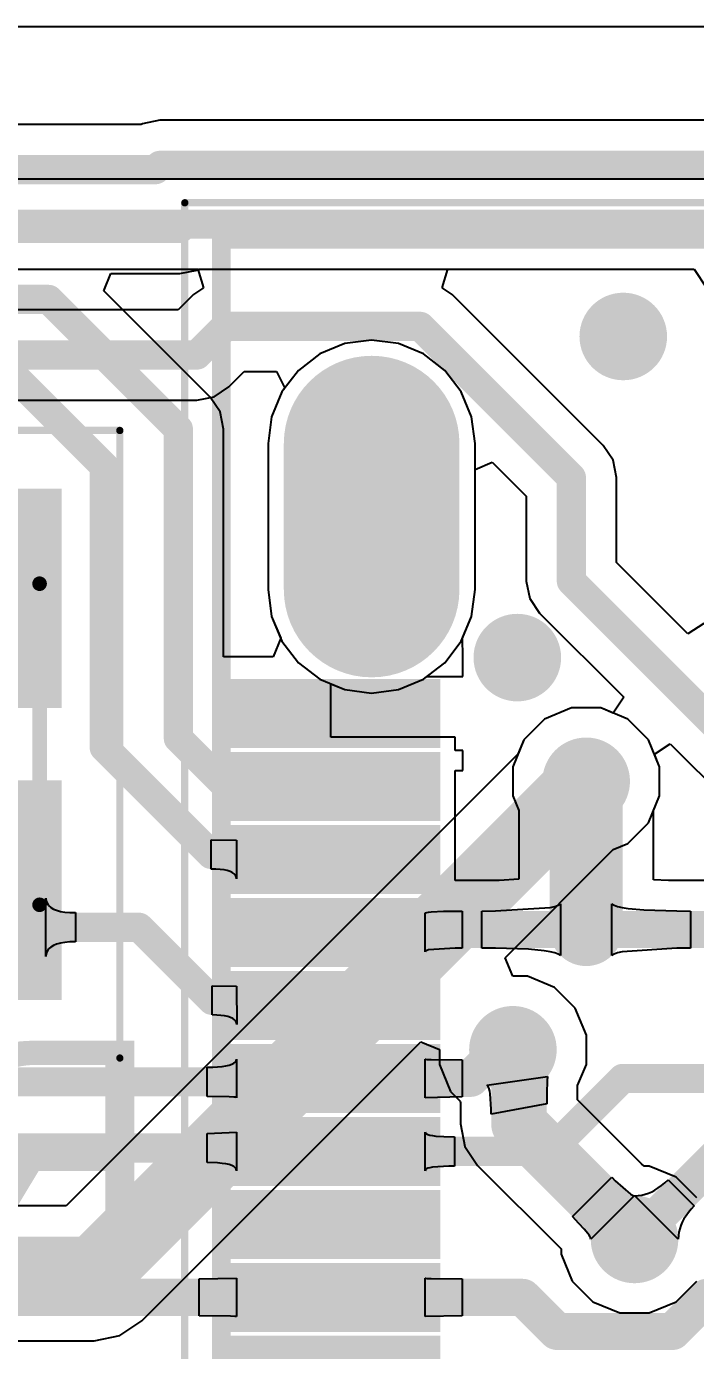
# Model space of a CAD drawing. Header units: millimetres. Extents: x 0 to 168, y 0 to 109.
# Drawn here: x 153.39 to 157.97, y 70.65 to 79.72 of the extents above; entities that cross this region are included whole.
import ezdxf

# ---------------------------------------------------------------- set-up
doc = ezdxf.new("R2010")
doc.units = ezdxf.units.MM
for name, color, linetype in [('BottomLayer', 5, 'Continuous'), ('BottomOverlay', 54, 'Continuous'), ('BottomPaste', 16, 'Continuous'), ('BottomSolder', 6, 'Continuous'), ('Mechanical13', 56, 'Continuous'), ('Mechanical15', 56, 'Continuous'), ('MultiLayer', 9, 'Continuous'), ('PadHoleLayer', 156, 'Continuous'), ('TopLayer', 1, 'Continuous'), ('TopSolder', 216, 'Continuous'), ('ViaHoleLayer', 16, 'Continuous')]:
    doc.layers.add(name, color=color, linetype=linetype)
doc.styles.add('Arial', font='arial.ttf', dxfattribs={"height": 0.2})

# ---------------------------------------------------------------- blocks, each defined once
blk = doc.blocks.new('JAE_DX07S024WJ3R400_B_15')
at = {"layer": 'BottomLayer'}
for points in [[(-1.115, 2.4), (-1.115, 1.1), (-1.385, 1.1), (-1.385, 2.4)], [(-0.615, 2.4), (-0.615, 1.1), (-0.885, 1.1), (-0.885, 2.4)], [(-0.115, 2.4), (-0.115, 1.1), (-0.385, 1.1), (-0.385, 2.4)], [(0.385, 2.4), (0.385, 1.1), (0.115, 1.1), (0.115, 2.4)], [(0.885, 2.4), (0.885, 1.1), (0.615, 1.1), (0.615, 2.4)], [(1.385, 2.4), (1.385, 1.1), (1.115, 1.1), (1.115, 2.4)], [(1.885, 2.4), (1.885, 1.1), (1.615, 1.1), (1.615, 2.4)], [(2.385, 2.4), (2.385, 1.1), (2.115, 1.1), (2.115, 2.4)], [(2.885, 2.4), (2.885, 1.1), (2.615, 1.1), (2.615, 2.4)]]:
    blk.add_hatch(color=5, dxfattribs=at).paths.add_polyline_path(points)
h = blk.add_hatch(color=5, dxfattribs=at)
edge = h.paths.add_edge_path()
edge.add_arc((3.6, 1.47), 0.5, 90, 270)
edge.add_line((3.6, 0.97), (4.6, 0.97))
edge.add_arc((4.6, 1.47), 0.5, 270, 450)
edge.add_line((4.6, 1.97), (3.6, 1.97))
at = {"layer": 'BottomPaste'}
for points in [[(-1.115, 2.4), (-1.115, 1.1), (-1.385, 1.1), (-1.385, 2.4)], [(-0.615, 2.4), (-0.615, 1.1), (-0.885, 1.1), (-0.885, 2.4)], [(-0.115, 2.4), (-0.115, 1.1), (-0.385, 1.1), (-0.385, 2.4)], [(0.385, 2.4), (0.385, 1.1), (0.115, 1.1), (0.115, 2.4)], [(0.885, 2.4), (0.885, 1.1), (0.615, 1.1), (0.615, 2.4)], [(1.385, 2.4), (1.385, 1.1), (1.115, 1.1), (1.115, 2.4)], [(1.885, 2.4), (1.885, 1.1), (1.615, 1.1), (1.615, 2.4)], [(2.385, 2.4), (2.385, 1.1), (2.115, 1.1), (2.115, 2.4)], [(2.885, 2.4), (2.885, 1.1), (2.615, 1.1), (2.615, 2.4)]]:
    blk.add_hatch(color=16, dxfattribs=at).paths.add_polyline_path(points)
at = {"layer": 'BottomSolder'}
for points in [[(-1.5134, 2.5016), (-1.5134, 0.9984), (-1.9866, 0.9984), (-1.9866, 2.5016)], [(-1.0134, 2.5016), (-1.0134, 0.9984), (-1.4866, 0.9984), (-1.4866, 2.5016)], [(-0.5134, 2.5016), (-0.5134, 0.9984), (-0.9866, 0.9984), (-0.9866, 2.5016)], [(-0.0134, 2.5016), (-0.0134, 0.9984), (-0.4866, 0.9984), (-0.4866, 2.5016)], [(0.4866, 2.5016), (0.4866, 0.9984), (0.0134, 0.9984), (0.0134, 2.5016)], [(0.9866, 2.5016), (0.9866, 0.9984), (0.5134, 0.9984), (0.5134, 2.5016)], [(1.4866, 2.5016), (1.4866, 0.9984), (1.0134, 0.9984), (1.0134, 2.5016)], [(1.9866, 2.5016), (1.9866, 0.9984), (1.5134, 0.9984), (1.5134, 2.5016)], [(2.4866, 2.5016), (2.4866, 0.9984), (2.0134, 0.9984), (2.0134, 2.5016)], [(2.9866, 2.5016), (2.9866, 0.9984), (2.5134, 0.9984), (2.5134, 2.5016)]]:
    blk.add_hatch(color=6, dxfattribs=at).paths.add_polyline_path(points)
h = blk.add_hatch(color=6, dxfattribs=at)
edge = h.paths.add_edge_path()
edge.add_arc((3.6, 1.47), 0.6016, 90, 270)
edge.add_line((3.6, 0.8684), (4.6, 0.8684))
edge.add_arc((4.6, 1.47), 0.6016, 270, 450)
edge.add_line((4.6, 2.0716), (3.6, 2.0716))
at = {"layer": 'MultiLayer'}
h = blk.add_hatch(color=9, dxfattribs=at)
edge = h.paths.add_edge_path()
edge.add_arc((3.6, 1.47), 0.5, 90, 270)
edge.add_line((3.6, 0.97), (4.6, 0.97))
edge.add_arc((4.6, 1.47), 0.5, 270, 450)
edge.add_line((4.6, 1.97), (3.6, 1.97))
at = {"layer": 'PadHoleLayer'}
h = blk.add_hatch(color=156, dxfattribs=at)
edge = h.paths.add_edge_path()
edge.add_arc((3.85, 1.47), 0.4, 90, 270)
edge.add_line((3.85, 1.07), (4.35, 1.07))
edge.add_arc((4.35, 1.47), 0.4, 270, 450)
edge.add_line((4.35, 1.87), (3.85, 1.87))
at = {"layer": 'TopLayer'}
h = blk.add_hatch(color=1, dxfattribs=at)
edge = h.paths.add_edge_path()
edge.add_arc((3.6, 1.47), 0.5, 90, 270)
edge.add_line((3.6, 0.97), (4.6, 0.97))
edge.add_arc((4.6, 1.47), 0.5, 270, 450)
edge.add_line((4.6, 1.97), (3.6, 1.97))
at = {"layer": 'TopSolder'}
h = blk.add_hatch(color=216, dxfattribs=at)
edge = h.paths.add_edge_path()
edge.add_arc((3.6, 1.47), 0.6016, 90, 270)
edge.add_line((3.6, 0.8684), (4.6, 0.8684))
edge.add_arc((4.6, 1.47), 0.6016, 270, 450)
edge.add_line((4.6, 2.0716), (3.6, 2.0716))
at = {"layer": 'BottomOverlay', "const_width": 0.127}
for points in [[(3.2, 2.5), (6, 2.5)], [(6, 2.5), (6, -2.5)]]:
    blk.add_lwpolyline(points, dxfattribs=at)
at = {"layer": 'BottomOverlay', "const_width": 0.0635}
for points in [[(3.1683, 2.5, 1), (3.2318, 2.5, 1)], [(5.9683, 2.5, 1), (6.0318, 2.5, 1)], [(5.9683, 2.5, 1), (6.0318, 2.5, 1)]]:
    blk.add_lwpolyline(points, format="xyb", close=True, dxfattribs=at)
at = {"layer": 'Mechanical13', "const_width": 0.127}
for points in [[(-6, 2.5), (6, 2.5)], [(6, 2.5), (6, -2.5)]]:
    blk.add_lwpolyline(points, dxfattribs=at)
at = {"layer": 'Mechanical13', "const_width": 0.0635}
blk.add_lwpolyline([(5.9683, 2.5, 1), (6.0318, 2.5, 1)], format="xyb", close=True, dxfattribs=at)
blk.add_lwpolyline([(5.9683, 2.5, 1), (6.0318, 2.5, 1)], format="xyb", close=True, dxfattribs=at)
at = {"layer": 'Mechanical15', "const_width": 0.05}
for points in [[(-6.25, 2.75), (6.25, 2.75)], [(6.25, 2.75), (6.25, -2.75)]]:
    blk.add_lwpolyline(points, dxfattribs=at)
at = {"layer": 'Mechanical15', "const_width": 0.025}
blk.add_lwpolyline([(6.2375, 2.75, 1), (6.2625, 2.75, 1)], format="xyb", close=True, dxfattribs=at)
blk.add_lwpolyline([(6.2375, 2.75, 1), (6.2625, 2.75, 1)], format="xyb", close=True, dxfattribs=at)
blk = doc.blocks.new('RES0805_B_141')
at = {"layer": 'BottomLayer'}
for points in [[(-0.35, 0.75), (-0.35, -0.75), (-1.65, -0.75), (-1.65, 0.75)], [(1.65, 0.75), (1.65, -0.75), (0.35, -0.75), (0.35, 0.75)]]:
    blk.add_hatch(color=5, dxfattribs=at).paths.add_polyline_path(points)
at = {"layer": 'BottomPaste'}
for points in [[(-0.35, 0.75), (-0.35, -0.75), (-1.65, -0.75), (-1.65, 0.75)], [(1.65, 0.75), (1.65, -0.75), (0.35, -0.75), (0.35, 0.75)]]:
    blk.add_hatch(color=16, dxfattribs=at).paths.add_polyline_path(points)
at = {"layer": 'BottomSolder'}
for points in [[(-0.2484, 0.8516), (-0.2484, -0.8516), (-1.7516, -0.8516), (-1.7516, 0.8516)], [(1.7516, 0.8516), (1.7516, -0.8516), (0.2484, -0.8516), (0.2484, 0.8516)]]:
    blk.add_hatch(color=6, dxfattribs=at).paths.add_polyline_path(points)
at = {"layer": 'Mechanical13', "const_width": 0.1}
for points in [[(-1.1, 0.7), (1.1, 0.7)], [(-1.1, 0.7), (-1.1, -0.7)], [(1.1, 0.7), (1.1, -0.7)], [(-1.1, -0.7), (1.1, -0.7)]]:
    blk.add_lwpolyline(points, dxfattribs=at)
at = {"layer": 'Mechanical13', "const_width": 0.05}
for points in [[(-1.125, 0.7, 1), (-1.075, 0.7, 1)], [(-1.125, 0.7, 1), (-1.075, 0.7, 1)], [(1.075, 0.7, 1), (1.125, 0.7, 1)], [(1.075, 0.7, 1), (1.125, 0.7, 1)], [(-1.125, -0.7, 1), (-1.075, -0.7, 1)], [(-1.125, -0.7, 1), (-1.075, -0.7, 1)], [(1.075, -0.7, 1), (1.125, -0.7, 1)], [(1.075, -0.7, 1), (1.125, -0.7, 1)]]:
    blk.add_lwpolyline(points, format="xyb", close=True, dxfattribs=at)
at = {"layer": 'Mechanical15'}
for points, const_width in [([(-2.15, 1.25), (2.15, 1.25)], 0.05), ([(-2.15, 1.25), (-2.15, -1.25)], 0.05), ([(2.15, 1.25), (2.15, -1.25)], 0.05), ([(0, 0.5), (0, -0.5)], 0.1), ([(-0.5, 0), (0.5, 0)], 0.1), ([(-2.15, -1.25), (2.15, -1.25)], 0.05)]:
    blk.add_lwpolyline(points, dxfattribs=dict(at, const_width=const_width))
for points, const_width in [([(-2.1625, 1.25, 1), (-2.1375, 1.25, 1)], 0.025), ([(-2.1625, 1.25, 1), (-2.1375, 1.25, 1)], 0.025), ([(2.1375, 1.25, 1), (2.1625, 1.25, 1)], 0.025), ([(2.1375, 1.25, 1), (2.1625, 1.25, 1)], 0.025), ([(-0.025, 0.5, 1), (0.025, 0.5, 1)], 0.05), ([(-0.525, 0, 1), (-0.475, 0, 1)], 0.05), ([(0.475, 0, 1), (0.525, 0, 1)], 0.05), ([(-0.025, -0.5, 1), (0.025, -0.5, 1)], 0.05), ([(-2.1625, -1.25, 1), (-2.1375, -1.25, 1)], 0.025), ([(-2.1625, -1.25, 1), (-2.1375, -1.25, 1)], 0.025), ([(2.1375, -1.25, 1), (2.1625, -1.25, 1)], 0.025), ([(2.1375, -1.25, 1), (2.1625, -1.25, 1)], 0.025)]:
    blk.add_lwpolyline(points, format="xyb", close=True, dxfattribs=dict(at, const_width=const_width))

msp = doc.modelspace()

# ---------------------------------------------------------------- hatches: boundary and pattern name
at = {"layer": 'BottomLayer'}
h = msp.add_hatch(color=5, dxfattribs=at)
edge = h.paths.add_edge_path()
edge.add_arc((157.48, 77.597), 0.3, 0, 360)
h = msp.add_hatch(color=5, dxfattribs=at)
edge = h.paths.add_edge_path()
edge.add_arc((156.7541, 75.3967), 0.3, 0, 360)
h = msp.add_hatch(color=5, dxfattribs=at)
edge = h.paths.add_edge_path()
edge.add_arc((157.226, 74.549), 0.3, 0, 360)
h = msp.add_hatch(color=5, dxfattribs=at)
edge = h.paths.add_edge_path()
edge.add_arc((156.7239, 72.7095), 0.3, 0, 360)
h = msp.add_hatch(color=5, dxfattribs=at)
edge = h.paths.add_edge_path()
edge.add_arc((157.5571, 71.4098), 0.3, 0, 360)
at = {"layer": 'TopLayer'}
h = msp.add_hatch(color=1, dxfattribs=at)
edge = h.paths.add_edge_path()
edge.add_arc((157.48, 77.597), 0.3, 0, 360)
h = msp.add_hatch(color=1, dxfattribs=at)
edge = h.paths.add_edge_path()
edge.add_arc((156.7541, 75.3967), 0.3, 0, 360)
h = msp.add_hatch(color=1, dxfattribs=at)
edge = h.paths.add_edge_path()
edge.add_arc((157.226, 74.549), 0.3, 0, 360)
h = msp.add_hatch(color=1, dxfattribs=at)
edge = h.paths.add_edge_path()
edge.add_arc((156.7239, 72.7095), 0.3, 0, 360)
h = msp.add_hatch(color=1, dxfattribs=at)
edge = h.paths.add_edge_path()
edge.add_arc((157.5571, 71.4098), 0.3, 0, 360)
at = {"layer": 'ViaHoleLayer'}
h = msp.add_hatch(color=16, dxfattribs=at)
edge = h.paths.add_edge_path()
edge.add_arc((157.48, 77.597), 0.15, 0, 360)
h = msp.add_hatch(color=16, dxfattribs=at)
edge = h.paths.add_edge_path()
edge.add_arc((156.7541, 75.3967), 0.15, 0, 360)
h = msp.add_hatch(color=16, dxfattribs=at)
edge = h.paths.add_edge_path()
edge.add_arc((157.226, 74.549), 0.15, 0, 360)
h = msp.add_hatch(color=16, dxfattribs=at)
edge = h.paths.add_edge_path()
edge.add_arc((156.7239, 72.7095), 0.15, 0, 360)
h = msp.add_hatch(color=16, dxfattribs=at)
edge = h.paths.add_edge_path()
edge.add_arc((157.5571, 71.4098), 0.15, 0, 360)

# ---------------------------------------------------------------- linework, layer by layer
at = {"layer": 'BottomLayer'}
for p, q in [((106.2132, 79.7211), (161.3432, 79.7211)), ((154.1779, 79.0491), (109.9198, 79.0491)), ((154.1867, 79.055), (154.1779, 79.0491)), ((154.305, 79.0785), (154.1867, 79.055)), ((160.7526, 79.0785), (154.305, 79.0785)), ((153.9209, 77.9103), (153.9695, 78.0277)), ((153.9695, 78.0277), (154.4426, 78.0277)), ((154.4426, 78.0277), (154.5609, 78.0512)), ((154.5609, 78.0512), (154.5697, 78.0571)), ((154.5697, 78.0571), (157.9657, 78.0571)), ((157.9657, 78.0571), (158.0505, 77.9301)), ((154.6506, 77.1806), (153.9209, 77.9103)), ((155.756, 77.5723), (155.5724, 77.5481)), ((155.9396, 77.5481), (155.756, 77.5723)), ((155.5724, 77.5481), (155.4014, 77.4772)), ((156.1106, 77.4772), (155.9396, 77.5481)), ((155.4014, 77.4772), (155.2545, 77.3645)), ((156.2575, 77.3645), (156.1106, 77.4772)), ((155.2545, 77.3645), (155.1418, 77.2176)), ((156.3702, 77.2176), (156.2575, 77.3645)), ((155.1418, 77.2176), (155.0709, 77.0466)), ((156.4411, 77.0466), (156.3702, 77.2176)), ((154.7176, 77.0803), (154.6506, 77.1806)), ((154.7411, 76.962), (154.7176, 77.0803)), ((155.0709, 77.0466), (155.0467, 76.863)), ((156.4653, 76.863), (156.4411, 77.0466)), ((154.7411, 75.402), (154.7411, 76.962)), ((155.0467, 76.863), (155.0467, 75.863)), ((156.4653, 75.863), (156.4653, 76.863)), ((155.0467, 75.863), (155.0709, 75.6794)), ((156.4411, 75.6794), (156.4653, 75.863)), ((155.0709, 75.6794), (155.1332, 75.529)), ((156.3788, 75.529), (156.4411, 75.6794)), ((155.1332, 75.529), (155.0822, 75.402)), ((156.38, 75.402), (156.3788, 75.529)), ((155.0822, 75.402), (154.7411, 75.402)), ((156.38, 75.267), (156.38, 75.402)), ((156.38, 75.402), (156.38, 75.402)), ((155.476, 74.8512), (155.476, 75.2178)), ((155.476, 75.2178), (155.5724, 75.1779)), ((155.9396, 75.1779), (156.1107, 75.2487)), ((156.1107, 75.2487), (156.1345, 75.267)), ((156.1345, 75.267), (156.38, 75.267)), ((155.5724, 75.1779), (155.756, 75.1537)), ((155.756, 75.1537), (155.9396, 75.1779)), ((157.1259, 75.0522), (156.941, 74.9756)), ((157.3261, 75.0522), (157.1259, 75.0522)), ((157.511, 74.9756), (157.3261, 75.0522)), ((156.941, 74.9756), (156.7994, 74.834)), ((157.6526, 74.834), (157.511, 74.9756)), ((156.3293, 74.8512), (155.476, 74.8512)), ((156.3293, 74.759), (156.3293, 74.8512)), ((156.38, 74.759), (156.3293, 74.759)), ((156.38, 74.624), (156.38, 74.759)), ((156.7994, 74.834), (156.7228, 74.6491)), ((157.7292, 74.6491), (157.6526, 74.834)), ((156.3292, 73.8697), (156.3292, 74.624)), ((156.3292, 74.624), (156.38, 74.624)), ((156.7228, 74.6491), (156.7228, 74.4489)), ((157.7292, 74.4489), (157.7292, 74.6491)), ((156.7228, 74.4489), (156.7639, 74.3496)), ((157.6881, 74.3496), (157.7292, 74.4489)), ((156.7639, 74.3496), (156.7639, 73.8783)), ((157.6881, 73.8731), (157.6881, 74.3496)), ((154.657, 73.948), (154.657, 74.148)), ((154.657, 74.148), (154.8291, 74.1449)), ((154.8291, 74.1449), (154.8291, 73.881)), ((154.6897, 73.9473), (154.657, 73.948)), ((154.7189, 73.9453), (154.6897, 73.9473)), ((154.7447, 73.942), (154.7189, 73.9453)), ((154.7671, 73.9373), (154.7447, 73.942)), ((154.786, 73.9313), (154.7671, 73.9373)), ((154.8015, 73.9239), (154.786, 73.9313)), ((154.8136, 73.9152), (154.8015, 73.9239)), ((154.8222, 73.9052), (154.8136, 73.9152)), ((154.8273, 73.8938), (154.8222, 73.9052)), ((154.8291, 73.881), (154.8273, 73.8938)), ((156.6287, 73.8697), (156.3292, 73.8697)), ((156.7639, 73.8783), (156.6287, 73.8697)), ((157.7909, 73.8697), (157.6881, 73.8731)), ((158.1228, 73.8697), (157.7909, 73.8697)), ((153.5249, 73.349), (153.5249, 73.749)), ((153.5249, 73.749), (153.5269, 73.73)), ((153.5269, 73.73), (153.533, 73.713)), ((153.533, 73.713), (153.5432, 73.698)), ((153.5432, 73.698), (153.5574, 73.685)), ((153.5574, 73.685), (153.5757, 73.674)), ((153.5757, 73.674), (153.598, 73.665)), ((156.604, 73.6605), (156.9799, 73.6844)), ((156.9799, 73.6844), (157.0118, 73.6919)), ((157.0118, 73.6919), (157.035, 73.7004)), ((157.035, 73.7004), (157.0493, 73.7099)), ((157.0493, 73.7099), (157.0493, 73.3561)), ((157.4027, 73.3561), (157.4027, 73.7099)), ((157.4027, 73.7099), (157.417, 73.7004)), ((157.417, 73.7004), (157.4402, 73.6919)), ((157.4402, 73.6919), (157.4721, 73.6844)), ((157.4721, 73.6844), (157.5128, 73.678)), ((157.5128, 73.678), (157.6206, 73.668)), ((157.6206, 73.668), (157.848, 73.6605)), ((153.598, 73.665), (153.6244, 73.658)), ((153.6244, 73.658), (153.6549, 73.653)), ((153.6549, 73.653), (153.6894, 73.65)), ((153.6894, 73.65), (153.728, 73.649)), ((153.728, 73.649), (153.728, 73.449)), ((156.123, 73.645), (156.1255, 73.6478)), ((156.123, 73.381), (156.123, 73.645)), ((156.1255, 73.6478), (156.1331, 73.6504)), ((156.1331, 73.6504), (156.1458, 73.6526)), ((156.1458, 73.6526), (156.1636, 73.6546)), ((156.1636, 73.6546), (156.2474, 73.6586)), ((156.2474, 73.6586), (156.377, 73.66)), ((156.377, 73.66), (156.377, 73.406)), ((156.5107, 73.66), (156.604, 73.6605)), ((156.5107, 73.406), (156.5107, 73.66)), ((157.848, 73.6605), (157.9413, 73.66)), ((157.9413, 73.66), (157.9413, 73.406)), ((153.5432, 73.4), (153.533, 73.385)), ((153.5574, 73.413), (153.5432, 73.4)), ((153.5757, 73.424), (153.5574, 73.413)), ((153.598, 73.433), (153.5757, 73.424)), ((153.6244, 73.44), (153.598, 73.433)), ((153.6549, 73.445), (153.6244, 73.44)), ((153.6894, 73.448), (153.6549, 73.445)), ((153.728, 73.449), (153.6894, 73.448)), ((156.3287, 73.4058), (156.1458, 73.3938)), ((156.377, 73.406), (156.3287, 73.4058)), ((156.604, 73.4055), (156.5107, 73.406)), ((156.8314, 73.398), (156.604, 73.4055)), ((156.9392, 73.388), (156.8314, 73.398)), ((157.848, 73.4055), (157.4721, 73.3816)), ((157.9413, 73.406), (157.848, 73.4055)), ((153.5269, 73.368), (153.5249, 73.349)), ((153.533, 73.385), (153.5269, 73.368)), ((156.1255, 73.3858), (156.123, 73.381)), ((156.1331, 73.39), (156.1255, 73.3858)), ((156.1458, 73.3938), (156.1331, 73.39)), ((156.9799, 73.3816), (156.9392, 73.388)), ((157.0118, 73.3741), (156.9799, 73.3816)), ((157.035, 73.3656), (157.0118, 73.3741)), ((157.0493, 73.3561), (157.035, 73.3656)), ((157.417, 73.3656), (157.4027, 73.3561)), ((157.4402, 73.3741), (157.417, 73.3656)), ((157.4721, 73.3816), (157.4402, 73.3741)), ((154.663, 72.948), (154.663, 73.148)), ((154.663, 73.148), (154.8291, 73.145)), ((154.8291, 73.145), (154.8321, 72.8819)), ((154.695, 72.9473), (154.663, 72.948)), ((154.7236, 72.9454), (154.695, 72.9473)), ((154.7489, 72.9421), (154.7236, 72.9454)), ((154.7709, 72.9374), (154.7489, 72.9421)), ((154.7894, 72.9315), (154.7709, 72.9374)), ((154.8047, 72.9242), (154.7894, 72.9315)), ((154.8166, 72.9156), (154.8047, 72.9242)), ((154.8251, 72.9057), (154.8166, 72.9156)), ((154.8303, 72.8945), (154.8251, 72.9057)), ((154.8321, 72.8819), (154.8303, 72.8945)), ((154.6291, 72.59), (154.6671, 72.5905)), ((154.6291, 72.39), (154.6291, 72.59)), ((154.6671, 72.5905), (154.731, 72.5949)), ((154.731, 72.5949), (154.7571, 72.5988)), ((154.7571, 72.5988), (154.7791, 72.6037)), ((154.7791, 72.6037), (154.7971, 72.6098)), ((154.7971, 72.6098), (154.811, 72.6169)), ((154.811, 72.6169), (154.821, 72.6252)), ((154.821, 72.6252), (154.8271, 72.6345)), ((154.8271, 72.6345), (154.8291, 72.6449)), ((154.8291, 72.6449), (154.8291, 72.381)), ((156.123, 72.381), (156.123, 72.6449)), ((156.123, 72.6449), (156.1255, 72.6441)), ((156.1255, 72.6441), (156.1331, 72.6434)), ((156.1331, 72.6434), (156.1636, 72.6422)), ((156.1636, 72.6422), (156.377, 72.6407)), ((156.377, 72.6407), (156.377, 72.3867)), ((154.7791, 72.3878), (154.6291, 72.39)), ((154.811, 72.3856), (154.7791, 72.3878)), ((154.821, 72.3843), (154.811, 72.3856)), ((154.8271, 72.3828), (154.821, 72.3843)), ((154.8291, 72.381), (154.8271, 72.3828)), ((156.377, 72.3867), (156.123, 72.381)), ((154.6291, 72.136), (154.8291, 72.145)), ((154.6291, 71.936), (154.6291, 72.136)), ((154.8291, 72.145), (154.8291, 71.8811)), ((156.123, 71.8811), (156.123, 72.145)), ((156.123, 72.145), (156.125, 72.1389)), ((156.125, 72.1389), (156.131, 72.1334)), ((156.131, 72.1334), (156.141, 72.1287)), ((156.141, 72.1287), (156.155, 72.1245)), ((156.155, 72.1245), (156.173, 72.121)), ((156.173, 72.121), (156.195, 72.1181)), ((156.195, 72.1181), (156.251, 72.1143)), ((156.251, 72.1143), (156.323, 72.113)), ((156.323, 72.113), (156.323, 71.913)), ((154.701, 71.9338), (154.6291, 71.936)), ((154.731, 71.9311), (154.701, 71.9338)), ((154.7571, 71.9272), (154.731, 71.9311)), ((154.7791, 71.9223), (154.7571, 71.9272)), ((154.7971, 71.9162), (154.7791, 71.9223)), ((154.811, 71.9091), (154.7971, 71.9162)), ((154.821, 71.9008), (154.811, 71.9091)), ((154.8271, 71.8915), (154.821, 71.9008)), ((154.8291, 71.8811), (154.8271, 71.8915)), ((156.125, 71.8871), (156.123, 71.8811)), ((156.131, 71.8926), (156.125, 71.8871)), ((156.141, 71.8973), (156.131, 71.8926)), ((156.155, 71.9015), (156.141, 71.8973)), ((156.173, 71.905), (156.155, 71.9015)), ((156.285, 71.9127), (156.173, 71.905)), ((156.323, 71.913), (156.285, 71.9127)), ((157.6974, 71.7486), (157.7199, 71.7628)), ((157.7199, 71.7628), (157.7423, 71.7794)), ((157.7423, 71.7794), (157.7646, 71.7981)), ((157.7646, 71.7981), (157.7867, 71.8191)), ((157.7867, 71.8191), (157.9663, 71.6395)), ((157.5601, 71.7098), (157.5832, 71.7107)), ((157.857, 71.4128), (157.5601, 71.7098)), ((157.5832, 71.7107), (157.6063, 71.7138)), ((157.6063, 71.7138), (157.6293, 71.7191)), ((157.6293, 71.7191), (157.6521, 71.7267)), ((157.6521, 71.7267), (157.6748, 71.7365)), ((157.6748, 71.7365), (157.6974, 71.7486)), ((157.9266, 71.5951), (157.9101, 71.5727)), ((157.9453, 71.6173), (157.9266, 71.5951)), ((157.9663, 71.6395), (157.9453, 71.6173)), ((157.874, 71.5049), (157.8664, 71.482)), ((157.8838, 71.5276), (157.874, 71.5049)), ((157.8958, 71.5502), (157.8838, 71.5276)), ((157.9101, 71.5727), (157.8958, 71.5502)), ((157.8579, 71.436), (157.857, 71.4128)), ((157.861, 71.4591), (157.8579, 71.436)), ((157.8664, 71.482), (157.861, 71.4591)), ((154.5751, 71.14), (154.8291, 71.145)), ((154.5751, 70.886), (154.5751, 71.14)), ((154.8291, 71.145), (154.8291, 70.881)), ((156.123, 70.881), (156.123, 71.145)), ((156.123, 71.145), (156.1255, 71.144)), ((156.1255, 71.144), (156.1331, 71.1432)), ((156.1331, 71.1432), (156.1636, 71.1418)), ((156.1636, 71.1418), (156.377, 71.14)), ((156.377, 71.14), (156.377, 70.886)), ((154.7884, 70.8842), (154.5751, 70.886)), ((154.8189, 70.8828), (154.7884, 70.8842)), ((154.8265, 70.882), (154.8189, 70.8828)), ((154.8291, 70.881), (154.8265, 70.882)), ((156.377, 70.886), (156.123, 70.881))]:
    msp.add_line(p, q, dxfattribs=at)
for points, const_width in [([(109.9198, 78.74), (154.2756, 78.74)], 0.2), ([(154.2756, 78.74), (154.305, 78.7694)], 0.2), ([(154.305, 78.7694), (160.7526, 78.7694)], 0.2), ([(110.0868, 78.3368), (154.4426, 78.3368)], 0.2), ([(154.4426, 78.3368), (154.472, 78.3662)], 0.2), ([(154.472, 78.3662), (160.1398, 78.3662)], 0.2), ([(149.987, 77.851), (153.543, 77.851)], 0.2), ([(153.543, 77.851), (154.432, 76.962)], 0.2), ([(153.289, 77.343), (153.924, 76.708)], 0.2), ([(154.432, 74.8432), (154.432, 76.962)], 0.2), ([(153.924, 74.781), (153.924, 76.708)], 0.2), ([(154.432, 74.8432), (154.7272, 74.548)], 0.2), ([(153.924, 74.781), (154.657, 74.048)], 0.2), ([(157.226, 73.533), (157.226, 74.549)], 0.5), ([(154.7272, 74.548), (155.441, 74.548)], 0.2), ([(155.441, 74.548), (155.476, 74.513)], 0.2), ([(154.657, 74.048), (155.441, 74.048)], 0.2), ([(155.441, 74.048), (155.476, 74.013)], 0.2), ([(152.781, 73.549), (154.162, 73.549)], 0.2), ([(154.162, 73.549), (154.663, 73.048)], 0.2), ([(155.476, 73.513), (155.484, 73.521)], 0.254), ([(155.484, 73.521), (156.0894, 73.521)], 0.254), ([(156.0894, 73.521), (156.1014, 73.533)], 0.254), ([(156.1014, 73.533), (157.226, 73.533)], 0.254), ([(157.226, 73.533), (158.3506, 73.533)], 0.254), ([(154.663, 73.048), (155.441, 73.048)], 0.2), ([(155.441, 73.048), (155.476, 73.013)], 0.2), ([(156.4345, 72.5137), (156.6303, 72.7095)], 0.254), ([(156.6303, 72.7095), (156.7239, 72.7095)], 0.254), ([(152.2652, 72.49), (155.453, 72.49)], 0.2), ([(155.476, 72.513), (155.4767, 72.5137)], 0.254), ([(155.4767, 72.5137), (156.4345, 72.5137)], 0.254), ([(155.453, 72.49), (155.476, 72.513)], 0.2), ([(156.976, 72.013), (157.476, 72.513)], 0.2), ([(157.476, 72.513), (158.976, 72.513)], 0.2), ([(152.0772, 72.036), (155.453, 72.036)], 0.2), ([(155.453, 72.036), (155.476, 72.013)], 0.2), ([(157.5571, 71.4098), (158.1523, 72.005)], 0.254), ([(155.476, 72.013), (156.976, 72.013)], 0.2), ([(152.2851, 71.013), (155.476, 71.013)], 0.254), ([(155.476, 71.013), (156.7918, 71.013)], 0.254), ([(156.7918, 71.013), (157.0252, 70.7796)], 0.254), ([(157.8181, 70.7796), (158.0515, 71.013)], 0.254), ([(158.0515, 71.013), (158.976, 71.013)], 0.254), ([(157.0252, 70.7796), (157.8181, 70.7796)], 0.254)]:
    msp.add_lwpolyline(points, dxfattribs=dict(at, const_width=const_width))
for points, const_width in [([(154.2256, 78.74, 1), (154.3256, 78.74, 1)], 0.1), ([(154.2256, 78.74, 1), (154.3256, 78.74, 1)], 0.1), ([(154.255, 78.7694, 1), (154.355, 78.7694, 1)], 0.1), ([(154.255, 78.7694, 1), (154.355, 78.7694, 1)], 0.1), ([(154.3926, 78.3368, 1), (154.4926, 78.3368, 1)], 0.1), ([(154.3926, 78.3368, 1), (154.4926, 78.3368, 1)], 0.1), ([(154.422, 78.3662, 1), (154.522, 78.3662, 1)], 0.1), ([(154.422, 78.3662, 1), (154.522, 78.3662, 1)], 0.1), ([(153.493, 77.851, 1), (153.593, 77.851, 1)], 0.1), ([(153.493, 77.851, 1), (153.593, 77.851, 1)], 0.1), ([(154.382, 76.962, 1), (154.482, 76.962, 1)], 0.1), ([(154.382, 76.962, 1), (154.482, 76.962, 1)], 0.1), ([(153.874, 76.708, 1), (153.974, 76.708, 1)], 0.1), ([(153.874, 76.708, 1), (153.974, 76.708, 1)], 0.1), ([(154.382, 74.8432, 1), (154.482, 74.8432, 1)], 0.1), ([(154.382, 74.8432, 1), (154.482, 74.8432, 1)], 0.1), ([(153.874, 74.781, 1), (153.974, 74.781, 1)], 0.1), ([(153.874, 74.781, 1), (153.974, 74.781, 1)], 0.1), ([(157.101, 74.549, 1), (157.351, 74.549, 1)], 0.25), ([(154.6772, 74.548, 1), (154.7772, 74.548, 1)], 0.1), ([(154.6772, 74.548, 1), (154.7772, 74.548, 1)], 0.1), ([(155.391, 74.548, 1), (155.491, 74.548, 1)], 0.1), ([(155.391, 74.548, 1), (155.491, 74.548, 1)], 0.1), ([(155.426, 74.513, 1), (155.526, 74.513, 1)], 0.1), ([(154.607, 74.048, 1), (154.707, 74.048, 1)], 0.1), ([(154.607, 74.048, 1), (154.707, 74.048, 1)], 0.1), ([(155.391, 74.048, 1), (155.491, 74.048, 1)], 0.1), ([(155.391, 74.048, 1), (155.491, 74.048, 1)], 0.1), ([(155.426, 74.013, 1), (155.526, 74.013, 1)], 0.1), ([(157.101, 73.533, 1), (157.351, 73.533, 1)], 0.25), ([(154.112, 73.549, 1), (154.212, 73.549, 1)], 0.1), ([(154.112, 73.549, 1), (154.212, 73.549, 1)], 0.1), ([(155.4125, 73.513, 1), (155.5395, 73.513, 1)], 0.127), ([(155.4205, 73.521, 1), (155.5475, 73.521, 1)], 0.127), ([(155.4205, 73.521, 1), (155.5475, 73.521, 1)], 0.127), ([(156.0259, 73.521, 1), (156.1529, 73.521, 1)], 0.127), ([(156.0259, 73.521, 1), (156.1529, 73.521, 1)], 0.127), ([(156.0379, 73.533, 1), (156.1649, 73.533, 1)], 0.127), ([(156.0379, 73.533, 1), (156.1649, 73.533, 1)], 0.127), ([(157.1625, 73.533, 1), (157.2895, 73.533, 1)], 0.127), ([(157.1625, 73.533, 1), (157.2895, 73.533, 1)], 0.127), ([(154.613, 73.048, 1), (154.713, 73.048, 1)], 0.1), ([(154.613, 73.048, 1), (154.713, 73.048, 1)], 0.1), ([(155.391, 73.048, 1), (155.491, 73.048, 1)], 0.1), ([(155.391, 73.048, 1), (155.491, 73.048, 1)], 0.1), ([(155.426, 73.013, 1), (155.526, 73.013, 1)], 0.1), ([(156.5668, 72.7095, 1), (156.6938, 72.7095, 1)], 0.127), ([(156.5668, 72.7095, 1), (156.6938, 72.7095, 1)], 0.127), ([(156.6604, 72.7095, 1), (156.7874, 72.7095, 1)], 0.127), ([(155.4125, 72.513, 1), (155.5395, 72.513, 1)], 0.127), ([(155.4132, 72.5137, 1), (155.5402, 72.5137, 1)], 0.127), ([(155.4132, 72.5137, 1), (155.5402, 72.5137, 1)], 0.127), ([(155.403, 72.49, 1), (155.503, 72.49, 1)], 0.1), ([(155.403, 72.49, 1), (155.503, 72.49, 1)], 0.1), ([(155.426, 72.513, 1), (155.526, 72.513, 1)], 0.1), ([(156.371, 72.5137, 1), (156.498, 72.5137, 1)], 0.127), ([(156.371, 72.5137, 1), (156.498, 72.5137, 1)], 0.127), ([(157.426, 72.513, 1), (157.526, 72.513, 1)], 0.1), ([(157.426, 72.513, 1), (157.526, 72.513, 1)], 0.1), ([(155.403, 72.036, 1), (155.503, 72.036, 1)], 0.1), ([(155.403, 72.036, 1), (155.503, 72.036, 1)], 0.1), ([(155.426, 72.013, 1), (155.526, 72.013, 1)], 0.1), ([(155.426, 72.013, 1), (155.526, 72.013, 1)], 0.1), ([(156.926, 72.013, 1), (157.026, 72.013, 1)], 0.1), ([(156.926, 72.013, 1), (157.026, 72.013, 1)], 0.1), ([(157.4936, 71.4098, 1), (157.6206, 71.4098, 1)], 0.127), ([(155.4125, 71.013, 1), (155.5395, 71.013, 1)], 0.127), ([(155.4125, 71.013, 1), (155.5395, 71.013, 1)], 0.127), ([(156.7283, 71.013, 1), (156.8553, 71.013, 1)], 0.127), ([(156.7283, 71.013, 1), (156.8553, 71.013, 1)], 0.127), ([(157.988, 71.013, 1), (158.115, 71.013, 1)], 0.127), ([(157.988, 71.013, 1), (158.115, 71.013, 1)], 0.127), ([(156.9617, 70.7796, 1), (157.0887, 70.7796, 1)], 0.127), ([(156.9617, 70.7796, 1), (157.0887, 70.7796, 1)], 0.127), ([(157.7546, 70.7796, 1), (157.8816, 70.7796, 1)], 0.127), ([(157.7546, 70.7796, 1), (157.8816, 70.7796, 1)], 0.127)]:
    msp.add_lwpolyline(points, format="xyb", close=True, dxfattribs=dict(at, const_width=const_width))
at = {"layer": 'TopLayer'}
for p, q in [((89.7142, 79.7211), (161.3432, 79.7211)), ((158.7759, 78.6753), (148.7242, 78.6753)), ((148.8522, 78.0571), (154.5658, 78.0571)), ((154.5658, 78.0571), (154.6043, 77.9301)), ((156.2396, 77.9301), (156.2781, 78.0571)), ((156.2781, 78.0571), (157.9657, 78.0571)), ((157.9657, 78.0571), (158.0505, 77.9301)), ((154.5366, 77.8848), (154.431, 77.7791)), ((154.6043, 77.9301), (154.5366, 77.8848)), ((156.3073, 77.8848), (156.2396, 77.9301)), ((157.3431, 76.849), (156.3073, 77.8848)), ((154.431, 77.7791), (149.606, 77.7791)), ((154.7776, 77.2514), (154.8833, 77.3571)), ((154.8833, 77.3571), (155.1052, 77.3571)), ((155.1052, 77.3571), (155.1613, 77.2432)), ((154.6773, 77.1844), (154.7776, 77.2514)), ((155.1418, 77.2176), (155.0709, 77.0466)), ((155.1613, 77.2432), (155.1418, 77.2176)), ((149.734, 77.1609), (154.559, 77.1609)), ((154.559, 77.1609), (154.6773, 77.1844)), ((155.0709, 77.0466), (155.0467, 76.863)), ((155.0467, 76.863), (155.0467, 75.863)), ((157.4101, 76.7487), (157.3431, 76.849)), ((156.4653, 76.6865), (156.5826, 76.7351)), ((156.4653, 75.863), (156.4653, 76.6865)), ((156.5826, 76.7351), (156.8153, 76.5024)), ((157.4336, 76.6304), (157.4101, 76.7487)), ((157.4336, 76.0486), (157.4336, 76.6304)), ((156.8153, 76.5024), (156.8153, 75.9205)), ((157.9234, 75.5588), (157.4336, 76.0486)), ((155.0467, 75.863), (155.0709, 75.6794)), ((156.4411, 75.6794), (156.4653, 75.863)), ((156.8153, 75.9205), (156.8389, 75.8022)), ((156.8389, 75.8022), (156.9059, 75.7019)), ((155.0709, 75.6794), (155.1418, 75.5084)), ((156.3702, 75.5084), (156.4411, 75.6794)), ((156.9059, 75.7019), (157.4832, 75.1246)), ((158.0311, 75.6307), (157.9234, 75.5588)), ((155.1418, 75.5084), (155.2545, 75.3615)), ((156.2575, 75.3615), (156.3702, 75.5084)), ((155.2545, 75.3615), (155.4014, 75.2488)), ((156.1106, 75.2488), (156.2575, 75.3615)), ((155.4014, 75.2488), (155.5724, 75.1779)), ((155.9396, 75.1779), (156.1106, 75.2488)), ((155.5724, 75.1779), (155.756, 75.1537)), ((155.756, 75.1537), (155.9396, 75.1779)), ((157.4832, 75.1246), (157.4113, 75.0169)), ((157.1259, 75.0522), (156.941, 74.9756)), ((157.3261, 75.0522), (157.1259, 75.0522)), ((157.4113, 75.0169), (157.3261, 75.0522)), ((156.941, 74.9756), (156.7994, 74.834)), ((156.7994, 74.834), (156.7583, 74.7348)), ((157.6939, 74.7343), (157.8016, 74.8062)), ((157.8016, 74.8062), (158.5679, 74.0399)), ((156.7583, 74.7348), (153.6635, 71.6399)), ((157.7292, 74.6491), (157.6939, 74.7343)), ((157.7292, 74.4489), (157.7292, 74.6491)), ((157.6526, 74.264), (157.7292, 74.4489)), ((157.511, 74.1224), (157.6526, 74.264)), ((157.4118, 74.0813), (157.511, 74.1224)), ((156.6702, 73.3397), (157.4118, 74.0813)), ((156.7228, 73.2127), (156.6702, 73.3397)), ((156.824, 73.2127), (156.7228, 73.2127)), ((157.0089, 73.1361), (156.824, 73.2127)), ((157.1505, 72.9946), (157.0089, 73.1361)), ((157.2271, 72.8096), (157.1505, 72.9946)), ((154.1816, 70.8511), (156.0937, 72.7632)), ((156.0937, 72.7632), (156.2207, 72.7106)), ((157.2271, 72.6094), (157.2271, 72.8096)), ((156.2207, 72.7106), (156.2207, 72.6094)), ((156.2207, 72.6094), (156.2973, 72.4245)), ((157.1672, 72.4649), (157.2271, 72.6094)), ((156.5459, 72.468), (156.9618, 72.5267)), ((156.959, 72.5069), (156.9565, 72.4048)), ((156.9598, 72.517), (156.959, 72.5069)), ((156.9607, 72.5236), (156.9598, 72.517)), ((156.9618, 72.5267), (156.9607, 72.5236)), ((156.2973, 72.4245), (156.3636, 72.3582)), ((156.5515, 72.4621), (156.5459, 72.468)), ((156.5565, 72.4531), (156.5515, 72.4621)), ((156.5609, 72.441), (156.5565, 72.4531)), ((156.5647, 72.4258), (156.5609, 72.441)), ((156.568, 72.4074), (156.5647, 72.4258)), ((156.575, 72.3028), (156.568, 72.4074)), ((156.9565, 72.4048), (156.9563, 72.3398)), ((157.1672, 72.3673), (157.1672, 72.4649)), ((156.3636, 72.3582), (156.3644, 72.3468)), ((156.3644, 72.3468), (156.3644, 72.201)), ((156.9563, 72.3398), (156.5753, 72.2689)), ((157.6057, 71.9289), (157.1672, 72.3673)), ((156.5753, 72.2689), (156.575, 72.3028)), ((156.3644, 72.201), (156.395, 72.0474)), ((156.395, 72.0474), (156.482, 71.9172)), ((156.482, 71.9172), (157.0539, 71.3453)), ((157.6239, 71.913), (157.6057, 71.9289)), ((157.6571, 71.913), (157.6239, 71.913)), ((157.8421, 71.8364), (157.6571, 71.913)), ((157.1312, 71.5663), (157.4006, 71.8357)), ((157.4006, 71.8357), (157.4248, 71.8117)), ((157.4248, 71.8117), (157.5288, 71.721)), ((157.9836, 71.6948), (157.8421, 71.8364)), ((157.5541, 71.7098), (157.2571, 71.4128)), ((157.5288, 71.721), (157.5392, 71.7147)), ((157.5392, 71.7147), (157.5476, 71.711)), ((157.5476, 71.711), (157.5541, 71.7098)), ((153.6635, 71.6399), (152.226, 71.6399)), ((157.1766, 71.5197), (157.1312, 71.5663)), ((157.2119, 71.4811), (157.1766, 71.5197)), ((157.2371, 71.4505), (157.2119, 71.4811)), ((157.2459, 71.4381), (157.2371, 71.4505)), ((157.2521, 71.4277), (157.2459, 71.4381)), ((157.2559, 71.4193), (157.2521, 71.4277)), ((157.2571, 71.4128), (157.2559, 71.4193)), ((157.0539, 71.3453), (157.0539, 71.3097)), ((157.0539, 71.3097), (157.1305, 71.1248)), ((157.1305, 71.1248), (157.272, 70.9832)), ((157.8421, 70.9832), (157.9836, 71.1248)), ((157.272, 70.9832), (157.457, 70.9066)), ((157.6571, 70.9066), (157.8421, 70.9832)), ((157.457, 70.9066), (157.6571, 70.9066)), ((154.0317, 70.751), (154.1816, 70.8511)), ((152.226, 70.7158), (153.8549, 70.7158)), ((153.8549, 70.7158), (154.0317, 70.751)), ((153.8549, 70.7158), (153.8549, 70.7158))]:
    msp.add_line(p, q, dxfattribs=at)
for points, const_width in [([(148.7242, 78.3662), (158.7759, 78.3662)], 0.2), ([(154.559, 77.47), (154.7552, 77.6662)], 0.2), ([(154.7552, 77.6662), (156.0887, 77.6662)], 0.2), ([(156.0887, 77.6662), (157.1245, 76.6304)], 0.2), ([(149.606, 77.47), (154.559, 77.47)], 0.2), ([(157.1245, 75.9205), (157.1245, 76.6304)], 0.2), ([(157.1245, 75.9205), (158.877, 74.168)], 0.2), ([(153.8549, 71.1779), (157.226, 74.549)], 0.5), ([(156.7239, 72.7095), (156.7658, 72.6676)], 0.381), ([(156.7658, 72.201), (156.7658, 72.6676)], 0.381), ([(156.7658, 72.201), (157.5571, 71.4098)], 0.381), ([(152.0266, 71.1779), (153.8549, 71.1779)], 0.5)]:
    msp.add_lwpolyline(points, dxfattribs=dict(at, const_width=const_width))
for points, const_width in [([(154.7052, 77.6662, 1), (154.8052, 77.6662, 1)], 0.1), ([(154.7052, 77.6662, 1), (154.8052, 77.6662, 1)], 0.1), ([(156.0387, 77.6662, 1), (156.1387, 77.6662, 1)], 0.1), ([(156.0387, 77.6662, 1), (156.1387, 77.6662, 1)], 0.1), ([(154.509, 77.47, 1), (154.609, 77.47, 1)], 0.1), ([(154.509, 77.47, 1), (154.609, 77.47, 1)], 0.1), ([(157.0745, 76.6304, 1), (157.1745, 76.6304, 1)], 0.1), ([(157.0745, 76.6304, 1), (157.1745, 76.6304, 1)], 0.1), ([(157.0745, 75.9205, 1), (157.1745, 75.9205, 1)], 0.1), ([(157.0745, 75.9205, 1), (157.1745, 75.9205, 1)], 0.1), ([(157.101, 74.549, 1), (157.351, 74.549, 1)], 0.25), ([(156.6287, 72.7095, 1), (156.8192, 72.7095, 1)], 0.1905), ([(156.6706, 72.6676, 1), (156.8611, 72.6676, 1)], 0.1905), ([(156.6706, 72.6676, 1), (156.8611, 72.6676, 1)], 0.1905), ([(156.6706, 72.201, 1), (156.8611, 72.201, 1)], 0.1905), ([(156.6706, 72.201, 1), (156.8611, 72.201, 1)], 0.1905), ([(157.4618, 71.4098, 1), (157.6523, 71.4098, 1)], 0.1905), ([(153.7299, 71.1779, 1), (153.9799, 71.1779, 1)], 0.25), ([(153.7299, 71.1779, 1), (153.9799, 71.1779, 1)], 0.25)]:
    msp.add_lwpolyline(points, format="xyb", close=True, dxfattribs=dict(at, const_width=const_width))

# ---------------------------------------------------------------- block references
at = {"rotation": 90}
for name, p in [('JAE_DX07S024WJ3R400_B_15', (157.226, 72.263)), ('RES0805_B_141', (152.781, 74.803))]:
    msp.add_blockref(name, p, dxfattribs=at)

# ---------------------------------------------------------------- texts
at = {"layer": 'BottomOverlay', "style": 'Arial', "text_generation_flag": 2}
msp.add_text('R7', height=1.524, dxfattribs=at).set_placement((154.3046, 71.2472))

doc.saveas('drawing.dxf')
